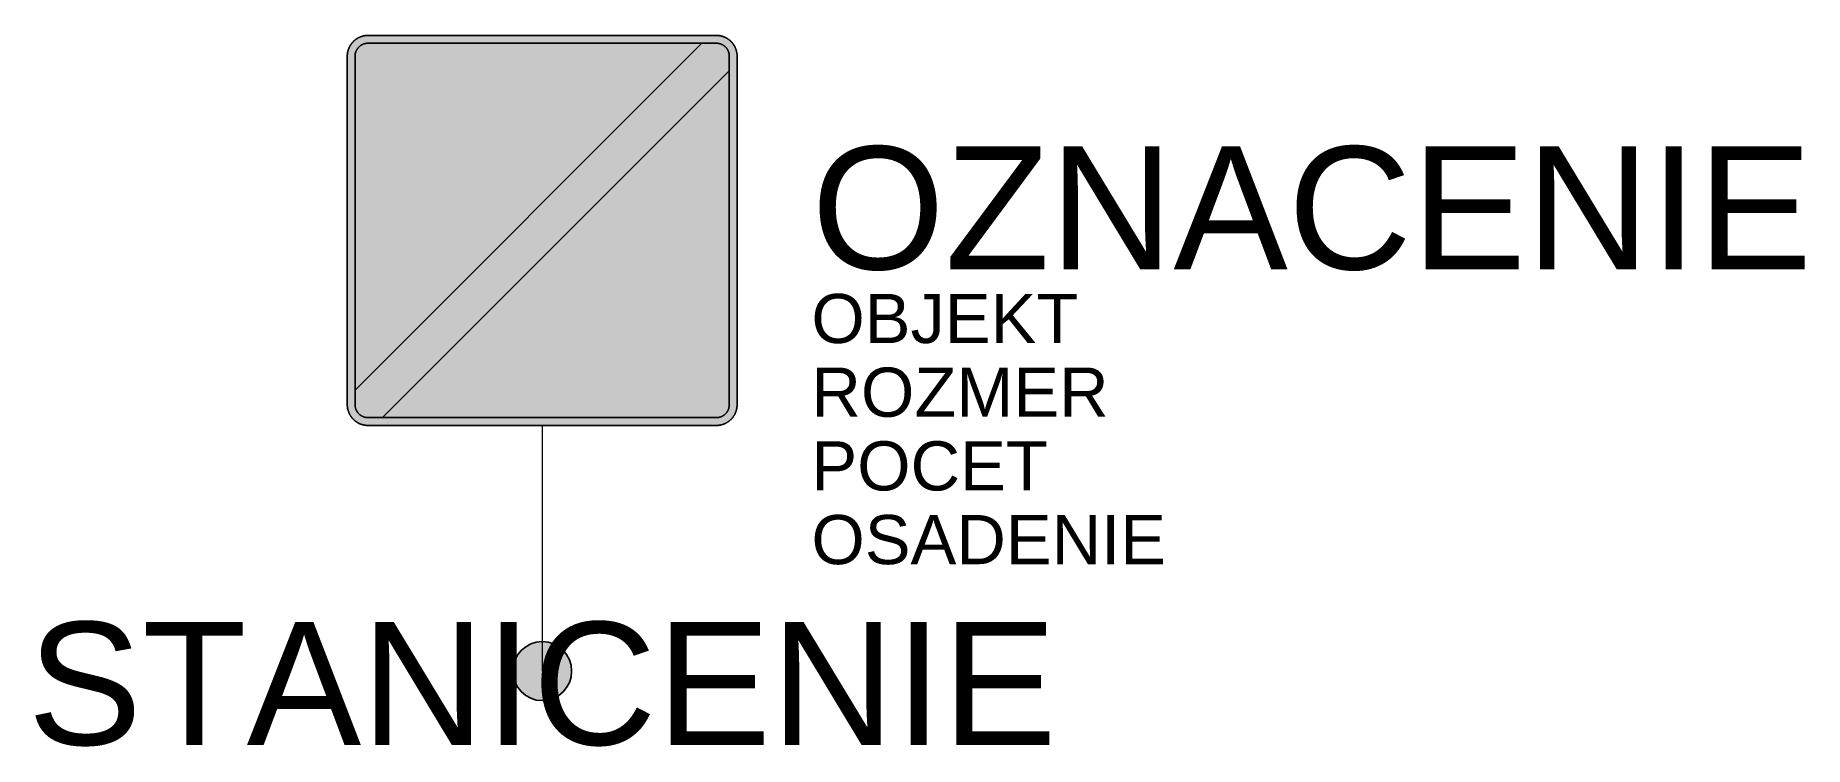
# Model space of a CAD drawing. Header units: metres. Extents: x -10.3 to 25.7, y -1.5 to 12.9.
import ezdxf
from ezdxf.enums import TextEntityAlignment as Align

# ---------------------------------------------------------------- set-up
doc = ezdxf.new("R2010")
doc.units = ezdxf.units.M
doc.layers.get('Defpoints').update_dxf_attribs({"color": 140, "lineweight": 5})
doc.styles.get("Standard").update_dxf_attribs({"font": 'arial.ttf'})

msp = doc.modelspace()

# ---------------------------------------------------------------- hatches: boundary and pattern name
at = {"true_color": 0xf1efea}
msp.add_hatch(color=7, dxfattribs=at).paths.add_polyline_path([(-3.545, 5), (-3.551, 5), (-3.556, 5), (-3.561, 5), (-3.566, 5), (-3.572, 5.001), (-3.577, 5.001), (-3.582, 5.002), (-3.587, 5.002), (-3.592, 5.003), (-3.598, 5.003), (-3.603, 5.004), (-3.608, 5.005), (-3.613, 5.005), (-3.618, 5.006), (-3.623, 5.007), (-3.628, 5.008), (-3.633, 5.009), (-3.639, 5.01), (-3.644, 5.012), (-3.649, 5.013), (-3.654, 5.014), (-3.659, 5.015), (-3.664, 5.017), (-3.669, 5.018), (-3.673, 5.02), (-3.678, 5.021), (-3.683, 5.023), (-3.688, 5.025), (-3.693, 5.027), (-3.698, 5.028), (-3.703, 5.03), (-3.707, 5.032), (-3.712, 5.034), (-3.717, 5.036), (-3.722, 5.038), (-3.726, 5.041), (-3.731, 5.043), (-3.736, 5.045), (-3.74, 5.047), (-3.745, 5.05), (-3.749, 5.052), (-3.754, 5.055), (-3.758, 5.057), (-3.763, 5.06), (-3.767, 5.063), (-3.772, 5.065), (-3.776, 5.068), (-3.78, 5.071), (-3.785, 5.074), (-3.789, 5.077), (-3.793, 5.08), (-3.797, 5.083), (-3.801, 5.086), (-3.806, 5.089), (-3.81, 5.093), (-3.814, 5.096), (-3.818, 5.099), (-3.822, 5.103), (-3.826, 5.106), (-3.83, 5.109), (-3.833, 5.113), (-3.837, 5.117), (-3.841, 5.12), (-3.845, 5.124), (-3.848, 5.128), (-3.852, 5.131), (-3.856, 5.135), (-3.859, 5.139), (-3.863, 5.143), (-3.866, 5.147), (-3.87, 5.151), (-3.873, 5.155), (-3.876, 5.159), (-3.879, 5.163), (-3.883, 5.167), (-3.886, 5.171), (-3.889, 5.176), (-3.892, 5.18), (-3.895, 5.184), (-3.898, 5.188), (-3.9, 5.193), (-3.903, 5.197), (-3.906, 5.201), (-3.909, 5.206), (-3.911, 5.21), (-3.914, 5.215), (-3.916, 5.219), (-3.919, 5.224), (-3.921, 5.229), (-3.924, 5.233), (-3.926, 5.238), (-3.928, 5.242), (-3.93, 5.247), (-3.932, 5.252), (-3.935, 5.256), (-3.937, 5.261), (-3.939, 5.266), (-3.94, 5.271), (-3.942, 5.276), (-3.944, 5.281), (-3.946, 5.285), (-3.947, 5.29), (-3.949, 5.295), (-3.95, 5.3), (-3.952, 5.305), (-3.953, 5.31), (-3.955, 5.315), (-3.956, 5.32), (-3.957, 5.325), (-3.958, 5.33), (-3.959, 5.335), (-3.961, 5.34), (-3.962, 5.345), (-3.962, 5.351), (-3.963, 5.356), (-3.964, 5.361), (-3.965, 5.366), (-3.966, 5.371), (-3.966, 5.376), (-3.967, 5.381), (-3.967, 5.387), (-3.968, 5.392), (-3.968, 5.397), (-3.968, 5.402), (-3.968, 5.408), (-3.969, 5.413), (-3.969, 5.418), (-3.969, 5.423), (-3.969, 12.514), (-3.969, 12.519), (-3.969, 12.525), (-3.968, 12.53), (-3.968, 12.535), (-3.968, 12.54), (-3.968, 12.546), (-3.967, 12.551), (-3.967, 12.556), (-3.966, 12.561), (-3.966, 12.566), (-3.965, 12.571), (-3.964, 12.577), (-3.963, 12.582), (-3.962, 12.587), (-3.962, 12.592), (-3.961, 12.597), (-3.959, 12.602), (-3.958, 12.607), (-3.957, 12.612), (-3.956, 12.617), (-3.955, 12.622), (-3.953, 12.627), (-3.952, 12.632), (-3.95, 12.637), (-3.949, 12.642), (-3.947, 12.647), (-3.946, 12.652), (-3.944, 12.657), (-3.942, 12.662), (-3.94, 12.667), (-3.939, 12.671), (-3.937, 12.676), (-3.935, 12.681), (-3.932, 12.686), (-3.93, 12.69), (-3.928, 12.695), (-3.926, 12.7), (-3.924, 12.704), (-3.921, 12.709), (-3.919, 12.713), (-3.916, 12.718), (-3.914, 12.722), (-3.911, 12.727), (-3.909, 12.731), (-3.906, 12.736), (-3.903, 12.74), (-3.9, 12.745), (-3.898, 12.749), (-3.895, 12.753), (-3.892, 12.758), (-3.889, 12.762), (-3.886, 12.766), (-3.883, 12.77), (-3.879, 12.774), (-3.876, 12.778), (-3.873, 12.782), (-3.87, 12.786), (-3.866, 12.79), (-3.863, 12.794), (-3.859, 12.798), (-3.856, 12.802), (-3.852, 12.806), (-3.848, 12.81), (-3.845, 12.813), (-3.841, 12.817), (-3.837, 12.821), (-3.833, 12.824), (-3.83, 12.828), (-3.826, 12.831), (-3.822, 12.835), (-3.818, 12.838), (-3.814, 12.842), (-3.81, 12.845), (-3.806, 12.848), (-3.801, 12.851), (-3.797, 12.854), (-3.793, 12.857), (-3.789, 12.86), (-3.785, 12.863), (-3.78, 12.866), (-3.776, 12.869), (-3.772, 12.872), (-3.767, 12.875), (-3.763, 12.877), (-3.758, 12.88), (-3.754, 12.883), (-3.749, 12.885), (-3.745, 12.888), (-3.74, 12.89), (-3.736, 12.892), (-3.731, 12.895), (-3.726, 12.897), (-3.722, 12.899), (-3.717, 12.901), (-3.712, 12.903), (-3.707, 12.905), (-3.703, 12.907), (-3.698, 12.909), (-3.693, 12.911), (-3.688, 12.913), (-3.683, 12.914), (-3.678, 12.916), (-3.673, 12.918), (-3.669, 12.919), (-3.664, 12.921), (-3.659, 12.922), (-3.654, 12.923), (-3.649, 12.925), (-3.644, 12.926), (-3.639, 12.927), (-3.633, 12.928), (-3.628, 12.929), (-3.623, 12.93), (-3.618, 12.931), (-3.613, 12.932), (-3.608, 12.933), (-3.603, 12.934), (-3.598, 12.934), (-3.592, 12.935), (-3.587, 12.935), (-3.582, 12.936), (-3.577, 12.936), (-3.572, 12.937), (-3.566, 12.937), (-3.561, 12.937), (-3.556, 12.937), (-3.551, 12.937), (-3.545, 12.937), (3.545, 12.938), (3.551, 12.937), (3.556, 12.937), (3.561, 12.937), (3.566, 12.937), (3.572, 12.937), (3.577, 12.936), (3.582, 12.936), (3.587, 12.935), (3.592, 12.935), (3.598, 12.934), (3.603, 12.934), (3.608, 12.933), (3.613, 12.932), (3.618, 12.931), (3.623, 12.93), (3.628, 12.929), (3.633, 12.928), (3.639, 12.927), (3.644, 12.926), (3.649, 12.925), (3.654, 12.923), (3.659, 12.922), (3.664, 12.921), (3.669, 12.919), (3.673, 12.918), (3.678, 12.916), (3.683, 12.914), (3.688, 12.913), (3.693, 12.911), (3.698, 12.909), (3.703, 12.907), (3.707, 12.905), (3.712, 12.903), (3.717, 12.901), (3.722, 12.899), (3.726, 12.897), (3.731, 12.895), (3.736, 12.892), (3.74, 12.89), (3.745, 12.888), (3.749, 12.885), (3.754, 12.883), (3.758, 12.88), (3.763, 12.877), (3.767, 12.875), (3.772, 12.872), (3.776, 12.869), (3.78, 12.866), (3.785, 12.863), (3.789, 12.86), (3.793, 12.857), (3.797, 12.854), (3.801, 12.851), (3.806, 12.848), (3.81, 12.845), (3.814, 12.842), (3.818, 12.838), (3.822, 12.835), (3.826, 12.831), (3.83, 12.828), (3.833, 12.824), (3.837, 12.821), (3.841, 12.817), (3.845, 12.813), (3.848, 12.81), (3.852, 12.806), (3.856, 12.802), (3.859, 12.798), (3.863, 12.794), (3.866, 12.79), (3.87, 12.786), (3.873, 12.782), (3.876, 12.778), (3.879, 12.774), (3.883, 12.77), (3.886, 12.766), (3.889, 12.762), (3.892, 12.758), (3.895, 12.753), (3.898, 12.749), (3.9, 12.745), (3.903, 12.74), (3.906, 12.736), (3.909, 12.731), (3.911, 12.727), (3.914, 12.722), (3.916, 12.718), (3.919, 12.713), (3.921, 12.709), (3.924, 12.704), (3.926, 12.7), (3.928, 12.695), (3.93, 12.69), (3.932, 12.686), (3.935, 12.681), (3.937, 12.676), (3.939, 12.671), (3.94, 12.667), (3.942, 12.662), (3.944, 12.657), (3.946, 12.652), (3.947, 12.647), (3.949, 12.642), (3.95, 12.637), (3.952, 12.632), (3.953, 12.627), (3.955, 12.622), (3.956, 12.617), (3.957, 12.612), (3.958, 12.607), (3.959, 12.602), (3.961, 12.597), (3.962, 12.592), (3.962, 12.587), (3.963, 12.582), (3.964, 12.577), (3.965, 12.571), (3.965, 12.566), (3.966, 12.561), (3.967, 12.556), (3.967, 12.551), (3.968, 12.546), (3.968, 12.54), (3.968, 12.535), (3.968, 12.53), (3.969, 12.525), (3.969, 12.519), (3.969, 12.514), (3.969, 5.423), (3.969, 5.418), (3.969, 5.413), (3.968, 5.408), (3.968, 5.402), (3.968, 5.397), (3.968, 5.392), (3.967, 5.387), (3.967, 5.381), (3.966, 5.376), (3.965, 5.371), (3.965, 5.366), (3.964, 5.361), (3.963, 5.356), (3.962, 5.351), (3.962, 5.345), (3.961, 5.34), (3.959, 5.335), (3.958, 5.33), (3.957, 5.325), (3.956, 5.32), (3.955, 5.315), (3.953, 5.31), (3.952, 5.305), (3.95, 5.3), (3.949, 5.295), (3.947, 5.29), (3.946, 5.285), (3.944, 5.281), (3.942, 5.276), (3.94, 5.271), (3.939, 5.266), (3.937, 5.261), (3.935, 5.256), (3.932, 5.252), (3.93, 5.247), (3.928, 5.242), (3.926, 5.238), (3.924, 5.233), (3.921, 5.229), (3.919, 5.224), (3.916, 5.219), (3.914, 5.215), (3.911, 5.21), (3.909, 5.206), (3.906, 5.201), (3.903, 5.197), (3.9, 5.193), (3.898, 5.188), (3.895, 5.184), (3.892, 5.18), (3.889, 5.176), (3.886, 5.171), (3.883, 5.167), (3.879, 5.163), (3.876, 5.159), (3.873, 5.155), (3.87, 5.151), (3.866, 5.147), (3.863, 5.143), (3.859, 5.139), (3.856, 5.135), (3.852, 5.131), (3.848, 5.128), (3.845, 5.124), (3.841, 5.12), (3.837, 5.117), (3.833, 5.113), (3.83, 5.109), (3.826, 5.106), (3.822, 5.103), (3.818, 5.099), (3.814, 5.096), (3.81, 5.093), (3.806, 5.089), (3.801, 5.086), (3.797, 5.083), (3.793, 5.08), (3.789, 5.077), (3.785, 5.074), (3.78, 5.071), (3.776, 5.068), (3.772, 5.065), (3.767, 5.063), (3.763, 5.06), (3.758, 5.057), (3.754, 5.055), (3.749, 5.052), (3.745, 5.05), (3.74, 5.047), (3.736, 5.045), (3.731, 5.043), (3.726, 5.041), (3.722, 5.038), (3.717, 5.036), (3.712, 5.034), (3.707, 5.032), (3.703, 5.03), (3.698, 5.028), (3.693, 5.027), (3.688, 5.025), (3.683, 5.023), (3.678, 5.021), (3.673, 5.02), (3.669, 5.018), (3.664, 5.017), (3.659, 5.015), (3.654, 5.014), (3.649, 5.013), (3.644, 5.012), (3.639, 5.01), (3.633, 5.009), (3.628, 5.008), (3.623, 5.007), (3.618, 5.006), (3.613, 5.005), (3.608, 5.005), (3.603, 5.004), (3.598, 5.003), (3.592, 5.003), (3.587, 5.002), (3.582, 5.002), (3.577, 5.001), (3.572, 5.001), (3.566, 5), (3.561, 5), (3.556, 5), (3.551, 5), (3.545, 5)])
at = {"true_color": 0x9b9b9b}
msp.add_hatch(color=253, dxfattribs=at).paths.add_polyline_path([(-3.545, 5.159), (-3.552, 5.159), (-3.559, 5.159), (-3.566, 5.159), (-3.572, 5.16), (-3.579, 5.161), (-3.586, 5.162), (-3.592, 5.163), (-3.599, 5.164), (-3.605, 5.166), (-3.612, 5.167), (-3.618, 5.169), (-3.624, 5.171), (-3.63, 5.173), (-3.636, 5.175), (-3.642, 5.177), (-3.648, 5.18), (-3.654, 5.182), (-3.66, 5.185), (-3.666, 5.188), (-3.672, 5.191), (-3.677, 5.194), (-3.683, 5.197), (-3.688, 5.2), (-3.693, 5.204), (-3.699, 5.207), (-3.704, 5.211), (-3.709, 5.215), (-3.714, 5.219), (-3.719, 5.223), (-3.723, 5.227), (-3.728, 5.232), (-3.732, 5.236), (-3.737, 5.241), (-3.741, 5.245), (-3.745, 5.25), (-3.75, 5.255), (-3.754, 5.26), (-3.757, 5.265), (-3.761, 5.27), (-3.765, 5.275), (-3.768, 5.281), (-3.772, 5.286), (-3.775, 5.292), (-3.778, 5.297), (-3.781, 5.303), (-3.784, 5.309), (-3.787, 5.314), (-3.789, 5.32), (-3.792, 5.326), (-3.794, 5.332), (-3.796, 5.338), (-3.798, 5.345), (-3.8, 5.351), (-3.802, 5.357), (-3.803, 5.364), (-3.805, 5.37), (-3.806, 5.376), (-3.807, 5.383), (-3.808, 5.39), (-3.809, 5.396), (-3.809, 5.403), (-3.81, 5.41), (-3.81, 5.417), (-3.81, 5.423), (-3.81, 12.514), (-3.81, 12.521), (-3.81, 12.528), (-3.809, 12.535), (-3.809, 12.541), (-3.808, 12.548), (-3.807, 12.554), (-3.806, 12.561), (-3.805, 12.567), (-3.803, 12.574), (-3.802, 12.58), (-3.8, 12.587), (-3.798, 12.593), (-3.796, 12.599), (-3.794, 12.605), (-3.792, 12.611), (-3.789, 12.617), (-3.787, 12.623), (-3.784, 12.629), (-3.781, 12.635), (-3.778, 12.64), (-3.775, 12.646), (-3.772, 12.651), (-3.768, 12.657), (-3.765, 12.662), (-3.761, 12.667), (-3.757, 12.672), (-3.754, 12.677), (-3.75, 12.682), (-3.745, 12.687), (-3.741, 12.692), (-3.737, 12.697), (-3.732, 12.701), (-3.728, 12.706), (-3.723, 12.71), (-3.719, 12.714), (-3.714, 12.718), (-3.709, 12.722), (-3.704, 12.726), (-3.699, 12.73), (-3.693, 12.734), (-3.688, 12.737), (-3.683, 12.74), (-3.677, 12.744), (-3.672, 12.747), (-3.666, 12.75), (-3.66, 12.753), (-3.654, 12.755), (-3.648, 12.758), (-3.642, 12.76), (-3.636, 12.763), (-3.63, 12.765), (-3.624, 12.767), (-3.618, 12.769), (-3.612, 12.77), (-3.605, 12.772), (-3.599, 12.773), (-3.592, 12.775), (-3.586, 12.776), (-3.579, 12.777), (-3.572, 12.777), (-3.566, 12.778), (-3.559, 12.778), (-3.552, 12.779), (-3.545, 12.779), (3.545, 12.779), (3.552, 12.779), (3.559, 12.778), (3.566, 12.778), (3.572, 12.777), (3.579, 12.777), (3.586, 12.776), (3.592, 12.775), (3.599, 12.773), (3.605, 12.772), (3.612, 12.77), (3.618, 12.769), (3.624, 12.767), (3.63, 12.765), (3.636, 12.763), (3.642, 12.76), (3.648, 12.758), (3.654, 12.755), (3.66, 12.753), (3.666, 12.75), (3.672, 12.747), (3.677, 12.744), (3.683, 12.74), (3.688, 12.737), (3.693, 12.734), (3.699, 12.73), (3.704, 12.726), (3.709, 12.722), (3.714, 12.718), (3.719, 12.714), (3.723, 12.71), (3.728, 12.706), (3.732, 12.701), (3.737, 12.697), (3.741, 12.692), (3.745, 12.687), (3.75, 12.682), (3.754, 12.677), (3.757, 12.672), (3.761, 12.667), (3.765, 12.662), (3.768, 12.657), (3.772, 12.651), (3.775, 12.646), (3.778, 12.64), (3.781, 12.635), (3.784, 12.629), (3.787, 12.623), (3.789, 12.617), (3.792, 12.611), (3.794, 12.605), (3.796, 12.599), (3.798, 12.593), (3.8, 12.587), (3.802, 12.58), (3.803, 12.574), (3.805, 12.567), (3.806, 12.561), (3.807, 12.554), (3.808, 12.548), (3.809, 12.541), (3.809, 12.535), (3.81, 12.528), (3.81, 12.521), (3.81, 12.514), (3.81, 5.423), (3.81, 5.417), (3.81, 5.41), (3.809, 5.403), (3.809, 5.396), (3.808, 5.39), (3.807, 5.383), (3.806, 5.376), (3.805, 5.37), (3.803, 5.364), (3.802, 5.357), (3.8, 5.351), (3.798, 5.345), (3.796, 5.338), (3.794, 5.332), (3.792, 5.326), (3.789, 5.32), (3.787, 5.314), (3.784, 5.309), (3.781, 5.303), (3.778, 5.297), (3.775, 5.292), (3.772, 5.286), (3.768, 5.281), (3.765, 5.275), (3.761, 5.27), (3.757, 5.265), (3.754, 5.26), (3.75, 5.255), (3.745, 5.25), (3.741, 5.245), (3.737, 5.241), (3.732, 5.236), (3.728, 5.232), (3.723, 5.227), (3.719, 5.223), (3.714, 5.219), (3.709, 5.215), (3.704, 5.211), (3.699, 5.207), (3.693, 5.204), (3.688, 5.2), (3.683, 5.197), (3.677, 5.194), (3.672, 5.191), (3.666, 5.188), (3.66, 5.185), (3.654, 5.182), (3.648, 5.18), (3.642, 5.177), (3.636, 5.175), (3.63, 5.173), (3.624, 5.171), (3.618, 5.169), (3.612, 5.167), (3.605, 5.166), (3.599, 5.164), (3.592, 5.163), (3.586, 5.162), (3.579, 5.161), (3.572, 5.16), (3.566, 5.159), (3.559, 5.159), (3.552, 5.159), (3.545, 5.159)])
at = {"true_color": 0x828282}
msp.add_hatch(color=8, dxfattribs=at).paths.add_polyline_path([(-3.81, 5.72), (3.249, 12.779), (3.545, 12.779), (3.552, 12.779), (3.559, 12.778), (3.566, 12.778), (3.572, 12.777), (3.579, 12.777), (3.586, 12.776), (3.592, 12.775), (3.599, 12.773), (3.605, 12.772), (3.612, 12.77), (3.618, 12.769), (3.624, 12.767), (3.63, 12.765), (3.636, 12.763), (3.642, 12.76), (3.648, 12.758), (3.654, 12.755), (3.66, 12.753), (3.666, 12.75), (3.672, 12.747), (3.677, 12.744), (3.683, 12.74), (3.688, 12.737), (3.693, 12.734), (3.699, 12.73), (3.704, 12.726), (3.709, 12.722), (3.714, 12.718), (3.719, 12.714), (3.723, 12.71), (3.728, 12.706), (3.732, 12.701), (3.737, 12.697), (3.741, 12.692), (3.745, 12.687), (3.75, 12.682), (3.754, 12.677), (3.757, 12.672), (3.761, 12.667), (3.765, 12.662), (3.768, 12.657), (3.772, 12.651), (3.775, 12.646), (3.778, 12.64), (3.781, 12.635), (3.784, 12.629), (3.787, 12.623), (3.789, 12.617), (3.792, 12.611), (3.794, 12.605), (3.796, 12.599), (3.798, 12.593), (3.8, 12.587), (3.802, 12.58), (3.803, 12.574), (3.805, 12.567), (3.806, 12.561), (3.807, 12.554), (3.808, 12.548), (3.809, 12.541), (3.809, 12.535), (3.81, 12.528), (3.81, 12.521), (3.81, 12.514), (3.81, 12.217), (-3.249, 5.159), (-3.545, 5.159), (-3.552, 5.159), (-3.559, 5.159), (-3.566, 5.159), (-3.572, 5.16), (-3.579, 5.161), (-3.586, 5.162), (-3.592, 5.163), (-3.599, 5.164), (-3.605, 5.166), (-3.612, 5.167), (-3.618, 5.169), (-3.624, 5.171), (-3.63, 5.173), (-3.636, 5.175), (-3.642, 5.177), (-3.648, 5.18), (-3.654, 5.182), (-3.66, 5.185), (-3.666, 5.188), (-3.672, 5.191), (-3.677, 5.194), (-3.683, 5.197), (-3.688, 5.2), (-3.693, 5.204), (-3.699, 5.207), (-3.704, 5.211), (-3.709, 5.215), (-3.714, 5.219), (-3.719, 5.223), (-3.723, 5.227), (-3.728, 5.232), (-3.732, 5.236), (-3.737, 5.241), (-3.741, 5.245), (-3.745, 5.25), (-3.75, 5.255), (-3.754, 5.26), (-3.757, 5.265), (-3.761, 5.27), (-3.765, 5.275), (-3.768, 5.281), (-3.772, 5.286), (-3.775, 5.292), (-3.778, 5.297), (-3.781, 5.303), (-3.784, 5.309), (-3.787, 5.314), (-3.789, 5.32), (-3.792, 5.326), (-3.794, 5.332), (-3.796, 5.338), (-3.798, 5.345), (-3.8, 5.351), (-3.802, 5.357), (-3.803, 5.364), (-3.805, 5.37), (-3.806, 5.376), (-3.807, 5.383), (-3.808, 5.39), (-3.809, 5.396), (-3.809, 5.403), (-3.81, 5.41), (-3.81, 5.417), (-3.81, 5.423)])
at = {"true_color": 0xf1efea}
h = msp.add_hatch(color=7, dxfattribs=at)
h.paths.add_polyline_path([(-2.678, 5.926), (-1.521, 9.212), (-0.243, 9.212), (-0.365, 5.926)])
h.paths.add_polyline_path([(2.678, 5.926), (1.521, 9.212), (0.243, 9.212), (0.365, 5.926)], flags=16)
h.paths.add_polyline_path([(-1.217, 10.064), (-0.535, 12.011), (-0.122, 12.011), (-0.195, 10.064)], flags=16)
h.paths.add_polyline_path([(1.217, 10.064), (0.536, 12.011), (0.122, 12.011), (0.195, 10.064)], flags=16)
h.paths.add_polyline_path([(-2.434, 9.212), (-2.434, 9.577), (-3.043, 9.577), (-3.043, 9.821), (3.043, 9.821), (3.043, 9.577), (2.434, 9.577), (2.434, 9.212), (1.826, 9.212), (1.826, 9.577), (-1.826, 9.577), (-1.826, 9.212)], flags=16)
h = msp.add_hatch(color=0)
h.dxf.hatch_style = 1
h.paths.add_polyline_path([(0.6, 0, 1), (-0.6, 0, 1)])

# ---------------------------------------------------------------- linework, layer by layer
at = {"lineweight": 9}
msp.add_line((0, 5), (0, 2.5), dxfattribs=at)
at = {"color": 0, "lineweight": 9}
msp.add_line((0, 2.5), (0, 0), dxfattribs=at)
at = {"color": 7, "true_color": 0xf1efea}
msp.add_lwpolyline([(-3.545, 5), (-3.551, 5), (-3.556, 5), (-3.561, 5), (-3.566, 5), (-3.572, 5.001), (-3.577, 5.001), (-3.582, 5.002), (-3.587, 5.002), (-3.592, 5.003), (-3.598, 5.003), (-3.603, 5.004), (-3.608, 5.005), (-3.613, 5.005), (-3.618, 5.006), (-3.623, 5.007), (-3.628, 5.008), (-3.633, 5.009), (-3.639, 5.01), (-3.644, 5.012), (-3.649, 5.013), (-3.654, 5.014), (-3.659, 5.015), (-3.664, 5.017), (-3.669, 5.018), (-3.673, 5.02), (-3.678, 5.021), (-3.683, 5.023), (-3.688, 5.025), (-3.693, 5.027), (-3.698, 5.028), (-3.703, 5.03), (-3.707, 5.032), (-3.712, 5.034), (-3.717, 5.036), (-3.722, 5.038), (-3.726, 5.041), (-3.731, 5.043), (-3.736, 5.045), (-3.74, 5.047), (-3.745, 5.05), (-3.749, 5.052), (-3.754, 5.055), (-3.758, 5.057), (-3.763, 5.06), (-3.767, 5.063), (-3.772, 5.065), (-3.776, 5.068), (-3.78, 5.071), (-3.785, 5.074), (-3.789, 5.077), (-3.793, 5.08), (-3.797, 5.083), (-3.801, 5.086), (-3.806, 5.089), (-3.81, 5.093), (-3.814, 5.096), (-3.818, 5.099), (-3.822, 5.103), (-3.826, 5.106), (-3.83, 5.109), (-3.833, 5.113), (-3.837, 5.117), (-3.841, 5.12), (-3.845, 5.124), (-3.848, 5.128), (-3.852, 5.131), (-3.856, 5.135), (-3.859, 5.139), (-3.863, 5.143), (-3.866, 5.147), (-3.87, 5.151), (-3.873, 5.155), (-3.876, 5.159), (-3.879, 5.163), (-3.883, 5.167), (-3.886, 5.171), (-3.889, 5.176), (-3.892, 5.18), (-3.895, 5.184), (-3.898, 5.188), (-3.9, 5.193), (-3.903, 5.197), (-3.906, 5.201), (-3.909, 5.206), (-3.911, 5.21), (-3.914, 5.215), (-3.916, 5.219), (-3.919, 5.224), (-3.921, 5.229), (-3.924, 5.233), (-3.926, 5.238), (-3.928, 5.242), (-3.93, 5.247), (-3.932, 5.252), (-3.935, 5.256), (-3.937, 5.261), (-3.939, 5.266), (-3.94, 5.271), (-3.942, 5.276), (-3.944, 5.281), (-3.946, 5.285), (-3.947, 5.29), (-3.949, 5.295), (-3.95, 5.3), (-3.952, 5.305), (-3.953, 5.31), (-3.955, 5.315), (-3.956, 5.32), (-3.957, 5.325), (-3.958, 5.33), (-3.959, 5.335), (-3.961, 5.34), (-3.962, 5.345), (-3.962, 5.351), (-3.963, 5.356), (-3.964, 5.361), (-3.965, 5.366), (-3.966, 5.371), (-3.966, 5.376), (-3.967, 5.381), (-3.967, 5.387), (-3.968, 5.392), (-3.968, 5.397), (-3.968, 5.402), (-3.968, 5.408), (-3.969, 5.413), (-3.969, 5.418), (-3.969, 5.423), (-3.969, 12.514), (-3.969, 12.519), (-3.969, 12.525), (-3.968, 12.53), (-3.968, 12.535), (-3.968, 12.54), (-3.968, 12.546), (-3.967, 12.551), (-3.967, 12.556), (-3.966, 12.561), (-3.966, 12.566), (-3.965, 12.571), (-3.964, 12.577), (-3.963, 12.582), (-3.962, 12.587), (-3.962, 12.592), (-3.961, 12.597), (-3.959, 12.602), (-3.958, 12.607), (-3.957, 12.612), (-3.956, 12.617), (-3.955, 12.622), (-3.953, 12.627), (-3.952, 12.632), (-3.95, 12.637), (-3.949, 12.642), (-3.947, 12.647), (-3.946, 12.652), (-3.944, 12.657), (-3.942, 12.662), (-3.94, 12.667), (-3.939, 12.671), (-3.937, 12.676), (-3.935, 12.681), (-3.932, 12.686), (-3.93, 12.69), (-3.928, 12.695), (-3.926, 12.7), (-3.924, 12.704), (-3.921, 12.709), (-3.919, 12.713), (-3.916, 12.718), (-3.914, 12.722), (-3.911, 12.727), (-3.909, 12.731), (-3.906, 12.736), (-3.903, 12.74), (-3.9, 12.745), (-3.898, 12.749), (-3.895, 12.753), (-3.892, 12.758), (-3.889, 12.762), (-3.886, 12.766), (-3.883, 12.77), (-3.879, 12.774), (-3.876, 12.778), (-3.873, 12.782), (-3.87, 12.786), (-3.866, 12.79), (-3.863, 12.794), (-3.859, 12.798), (-3.856, 12.802), (-3.852, 12.806), (-3.848, 12.81), (-3.845, 12.813), (-3.841, 12.817), (-3.837, 12.821), (-3.833, 12.824), (-3.83, 12.828), (-3.826, 12.831), (-3.822, 12.835), (-3.818, 12.838), (-3.814, 12.842), (-3.81, 12.845), (-3.806, 12.848), (-3.801, 12.851), (-3.797, 12.854), (-3.793, 12.857), (-3.789, 12.86), (-3.785, 12.863), (-3.78, 12.866), (-3.776, 12.869), (-3.772, 12.872), (-3.767, 12.875), (-3.763, 12.877), (-3.758, 12.88), (-3.754, 12.883), (-3.749, 12.885), (-3.745, 12.888), (-3.74, 12.89), (-3.736, 12.892), (-3.731, 12.895), (-3.726, 12.897), (-3.722, 12.899), (-3.717, 12.901), (-3.712, 12.903), (-3.707, 12.905), (-3.703, 12.907), (-3.698, 12.909), (-3.693, 12.911), (-3.688, 12.913), (-3.683, 12.914), (-3.678, 12.916), (-3.673, 12.918), (-3.669, 12.919), (-3.664, 12.921), (-3.659, 12.922), (-3.654, 12.923), (-3.649, 12.925), (-3.644, 12.926), (-3.639, 12.927), (-3.633, 12.928), (-3.628, 12.929), (-3.623, 12.93), (-3.618, 12.931), (-3.613, 12.932), (-3.608, 12.933), (-3.603, 12.934), (-3.598, 12.934), (-3.592, 12.935), (-3.587, 12.935), (-3.582, 12.936), (-3.577, 12.936), (-3.572, 12.937), (-3.566, 12.937), (-3.561, 12.937), (-3.556, 12.937), (-3.551, 12.937), (-3.545, 12.937), (3.545, 12.938), (3.551, 12.937), (3.556, 12.937), (3.561, 12.937), (3.566, 12.937), (3.572, 12.937), (3.577, 12.936), (3.582, 12.936), (3.587, 12.935), (3.592, 12.935), (3.598, 12.934), (3.603, 12.934), (3.608, 12.933), (3.613, 12.932), (3.618, 12.931), (3.623, 12.93), (3.628, 12.929), (3.633, 12.928), (3.639, 12.927), (3.644, 12.926), (3.649, 12.925), (3.654, 12.923), (3.659, 12.922), (3.664, 12.921), (3.669, 12.919), (3.673, 12.918), (3.678, 12.916), (3.683, 12.914), (3.688, 12.913), (3.693, 12.911), (3.698, 12.909), (3.703, 12.907), (3.707, 12.905), (3.712, 12.903), (3.717, 12.901), (3.722, 12.899), (3.726, 12.897), (3.731, 12.895), (3.736, 12.892), (3.74, 12.89), (3.745, 12.888), (3.749, 12.885), (3.754, 12.883), (3.758, 12.88), (3.763, 12.877), (3.767, 12.875), (3.772, 12.872), (3.776, 12.869), (3.78, 12.866), (3.785, 12.863), (3.789, 12.86), (3.793, 12.857), (3.797, 12.854), (3.801, 12.851), (3.806, 12.848), (3.81, 12.845), (3.814, 12.842), (3.818, 12.838), (3.822, 12.835), (3.826, 12.831), (3.83, 12.828), (3.833, 12.824), (3.837, 12.821), (3.841, 12.817), (3.845, 12.813), (3.848, 12.81), (3.852, 12.806), (3.856, 12.802), (3.859, 12.798), (3.863, 12.794), (3.866, 12.79), (3.87, 12.786), (3.873, 12.782), (3.876, 12.778), (3.879, 12.774), (3.883, 12.77), (3.886, 12.766), (3.889, 12.762), (3.892, 12.758), (3.895, 12.753), (3.898, 12.749), (3.9, 12.745), (3.903, 12.74), (3.906, 12.736), (3.909, 12.731), (3.911, 12.727), (3.914, 12.722), (3.916, 12.718), (3.919, 12.713), (3.921, 12.709), (3.924, 12.704), (3.926, 12.7), (3.928, 12.695), (3.93, 12.69), (3.932, 12.686), (3.935, 12.681), (3.937, 12.676), (3.939, 12.671), (3.94, 12.667), (3.942, 12.662), (3.944, 12.657), (3.946, 12.652), (3.947, 12.647), (3.949, 12.642), (3.95, 12.637), (3.952, 12.632), (3.953, 12.627), (3.955, 12.622), (3.956, 12.617), (3.957, 12.612), (3.958, 12.607), (3.959, 12.602), (3.961, 12.597), (3.962, 12.592), (3.962, 12.587), (3.963, 12.582), (3.964, 12.577), (3.965, 12.571), (3.965, 12.566), (3.966, 12.561), (3.967, 12.556), (3.967, 12.551), (3.968, 12.546), (3.968, 12.54), (3.968, 12.535), (3.968, 12.53), (3.969, 12.525), (3.969, 12.519), (3.969, 12.514), (3.969, 5.423), (3.969, 5.418), (3.969, 5.413), (3.968, 5.408), (3.968, 5.402), (3.968, 5.397), (3.968, 5.392), (3.967, 5.387), (3.967, 5.381), (3.966, 5.376), (3.965, 5.371), (3.965, 5.366), (3.964, 5.361), (3.963, 5.356), (3.962, 5.351), (3.962, 5.345), (3.961, 5.34), (3.959, 5.335), (3.958, 5.33), (3.957, 5.325), (3.956, 5.32), (3.955, 5.315), (3.953, 5.31), (3.952, 5.305), (3.95, 5.3), (3.949, 5.295), (3.947, 5.29), (3.946, 5.285), (3.944, 5.281), (3.942, 5.276), (3.94, 5.271), (3.939, 5.266), (3.937, 5.261), (3.935, 5.256), (3.932, 5.252), (3.93, 5.247), (3.928, 5.242), (3.926, 5.238), (3.924, 5.233), (3.921, 5.229), (3.919, 5.224), (3.916, 5.219), (3.914, 5.215), (3.911, 5.21), (3.909, 5.206), (3.906, 5.201), (3.903, 5.197), (3.9, 5.193), (3.898, 5.188), (3.895, 5.184), (3.892, 5.18), (3.889, 5.176), (3.886, 5.171), (3.883, 5.167), (3.879, 5.163), (3.876, 5.159), (3.873, 5.155), (3.87, 5.151), (3.866, 5.147), (3.863, 5.143), (3.859, 5.139), (3.856, 5.135), (3.852, 5.131), (3.848, 5.128), (3.845, 5.124), (3.841, 5.12), (3.837, 5.117), (3.833, 5.113), (3.83, 5.109), (3.826, 5.106), (3.822, 5.103), (3.818, 5.099), (3.814, 5.096), (3.81, 5.093), (3.806, 5.089), (3.801, 5.086), (3.797, 5.083), (3.793, 5.08), (3.789, 5.077), (3.785, 5.074), (3.78, 5.071), (3.776, 5.068), (3.772, 5.065), (3.767, 5.063), (3.763, 5.06), (3.758, 5.057), (3.754, 5.055), (3.749, 5.052), (3.745, 5.05), (3.74, 5.047), (3.736, 5.045), (3.731, 5.043), (3.726, 5.041), (3.722, 5.038), (3.717, 5.036), (3.712, 5.034), (3.707, 5.032), (3.703, 5.03), (3.698, 5.028), (3.693, 5.027), (3.688, 5.025), (3.683, 5.023), (3.678, 5.021), (3.673, 5.02), (3.669, 5.018), (3.664, 5.017), (3.659, 5.015), (3.654, 5.014), (3.649, 5.013), (3.644, 5.012), (3.639, 5.01), (3.633, 5.009), (3.628, 5.008), (3.623, 5.007), (3.618, 5.006), (3.613, 5.005), (3.608, 5.005), (3.603, 5.004), (3.598, 5.003), (3.592, 5.003), (3.587, 5.002), (3.582, 5.002), (3.577, 5.001), (3.572, 5.001), (3.566, 5), (3.561, 5), (3.556, 5), (3.551, 5), (3.545, 5), (-3.545, 5)], dxfattribs=at)
at = {"color": 253, "true_color": 0x9b9b9b}
msp.add_lwpolyline([(-3.545, 5.159), (-3.552, 5.159), (-3.559, 5.159), (-3.566, 5.159), (-3.572, 5.16), (-3.579, 5.161), (-3.586, 5.162), (-3.592, 5.163), (-3.599, 5.164), (-3.605, 5.166), (-3.612, 5.167), (-3.618, 5.169), (-3.624, 5.171), (-3.63, 5.173), (-3.636, 5.175), (-3.642, 5.177), (-3.648, 5.18), (-3.654, 5.182), (-3.66, 5.185), (-3.666, 5.188), (-3.672, 5.191), (-3.677, 5.194), (-3.683, 5.197), (-3.688, 5.2), (-3.693, 5.204), (-3.699, 5.207), (-3.704, 5.211), (-3.709, 5.215), (-3.714, 5.219), (-3.719, 5.223), (-3.723, 5.227), (-3.728, 5.232), (-3.732, 5.236), (-3.737, 5.241), (-3.741, 5.245), (-3.745, 5.25), (-3.75, 5.255), (-3.754, 5.26), (-3.757, 5.265), (-3.761, 5.27), (-3.765, 5.275), (-3.768, 5.281), (-3.772, 5.286), (-3.775, 5.292), (-3.778, 5.297), (-3.781, 5.303), (-3.784, 5.309), (-3.787, 5.314), (-3.789, 5.32), (-3.792, 5.326), (-3.794, 5.332), (-3.796, 5.338), (-3.798, 5.345), (-3.8, 5.351), (-3.802, 5.357), (-3.803, 5.364), (-3.805, 5.37), (-3.806, 5.376), (-3.807, 5.383), (-3.808, 5.39), (-3.809, 5.396), (-3.809, 5.403), (-3.81, 5.41), (-3.81, 5.417), (-3.81, 5.423), (-3.81, 12.514), (-3.81, 12.521), (-3.81, 12.528), (-3.809, 12.535), (-3.809, 12.541), (-3.808, 12.548), (-3.807, 12.554), (-3.806, 12.561), (-3.805, 12.567), (-3.803, 12.574), (-3.802, 12.58), (-3.8, 12.587), (-3.798, 12.593), (-3.796, 12.599), (-3.794, 12.605), (-3.792, 12.611), (-3.789, 12.617), (-3.787, 12.623), (-3.784, 12.629), (-3.781, 12.635), (-3.778, 12.64), (-3.775, 12.646), (-3.772, 12.651), (-3.768, 12.657), (-3.765, 12.662), (-3.761, 12.667), (-3.757, 12.672), (-3.754, 12.677), (-3.75, 12.682), (-3.745, 12.687), (-3.741, 12.692), (-3.737, 12.697), (-3.732, 12.701), (-3.728, 12.706), (-3.723, 12.71), (-3.719, 12.714), (-3.714, 12.718), (-3.709, 12.722), (-3.704, 12.726), (-3.699, 12.73), (-3.693, 12.734), (-3.688, 12.737), (-3.683, 12.74), (-3.677, 12.744), (-3.672, 12.747), (-3.666, 12.75), (-3.66, 12.753), (-3.654, 12.755), (-3.648, 12.758), (-3.642, 12.76), (-3.636, 12.763), (-3.63, 12.765), (-3.624, 12.767), (-3.618, 12.769), (-3.612, 12.77), (-3.605, 12.772), (-3.599, 12.773), (-3.592, 12.775), (-3.586, 12.776), (-3.579, 12.777), (-3.572, 12.777), (-3.566, 12.778), (-3.559, 12.778), (-3.552, 12.779), (-3.545, 12.779), (3.545, 12.779), (3.552, 12.779), (3.559, 12.778), (3.566, 12.778), (3.572, 12.777), (3.579, 12.777), (3.586, 12.776), (3.592, 12.775), (3.599, 12.773), (3.605, 12.772), (3.612, 12.77), (3.618, 12.769), (3.624, 12.767), (3.63, 12.765), (3.636, 12.763), (3.642, 12.76), (3.648, 12.758), (3.654, 12.755), (3.66, 12.753), (3.666, 12.75), (3.672, 12.747), (3.677, 12.744), (3.683, 12.74), (3.688, 12.737), (3.693, 12.734), (3.699, 12.73), (3.704, 12.726), (3.709, 12.722), (3.714, 12.718), (3.719, 12.714), (3.723, 12.71), (3.728, 12.706), (3.732, 12.701), (3.737, 12.697), (3.741, 12.692), (3.745, 12.687), (3.75, 12.682), (3.754, 12.677), (3.757, 12.672), (3.761, 12.667), (3.765, 12.662), (3.768, 12.657), (3.772, 12.651), (3.775, 12.646), (3.778, 12.64), (3.781, 12.635), (3.784, 12.629), (3.787, 12.623), (3.789, 12.617), (3.792, 12.611), (3.794, 12.605), (3.796, 12.599), (3.798, 12.593), (3.8, 12.587), (3.802, 12.58), (3.803, 12.574), (3.805, 12.567), (3.806, 12.561), (3.807, 12.554), (3.808, 12.548), (3.809, 12.541), (3.809, 12.535), (3.81, 12.528), (3.81, 12.521), (3.81, 12.514), (3.81, 5.423), (3.81, 5.417), (3.81, 5.41), (3.809, 5.403), (3.809, 5.396), (3.808, 5.39), (3.807, 5.383), (3.806, 5.376), (3.805, 5.37), (3.803, 5.364), (3.802, 5.357), (3.8, 5.351), (3.798, 5.345), (3.796, 5.338), (3.794, 5.332), (3.792, 5.326), (3.789, 5.32), (3.787, 5.314), (3.784, 5.309), (3.781, 5.303), (3.778, 5.297), (3.775, 5.292), (3.772, 5.286), (3.768, 5.281), (3.765, 5.275), (3.761, 5.27), (3.757, 5.265), (3.754, 5.26), (3.75, 5.255), (3.745, 5.25), (3.741, 5.245), (3.737, 5.241), (3.732, 5.236), (3.728, 5.232), (3.723, 5.227), (3.719, 5.223), (3.714, 5.219), (3.709, 5.215), (3.704, 5.211), (3.699, 5.207), (3.693, 5.204), (3.688, 5.2), (3.683, 5.197), (3.677, 5.194), (3.672, 5.191), (3.666, 5.188), (3.66, 5.185), (3.654, 5.182), (3.648, 5.18), (3.642, 5.177), (3.636, 5.175), (3.63, 5.173), (3.624, 5.171), (3.618, 5.169), (3.612, 5.167), (3.605, 5.166), (3.599, 5.164), (3.592, 5.163), (3.586, 5.162), (3.579, 5.161), (3.572, 5.16), (3.566, 5.159), (3.559, 5.159), (3.552, 5.159), (3.545, 5.159), (-3.545, 5.159)], dxfattribs=at)
at = {"color": 8, "true_color": 0x828282}
msp.add_lwpolyline([(-3.81, 5.72), (3.249, 12.779), (3.545, 12.779), (3.552, 12.779), (3.559, 12.778), (3.566, 12.778), (3.572, 12.777), (3.579, 12.777), (3.586, 12.776), (3.592, 12.775), (3.599, 12.773), (3.605, 12.772), (3.612, 12.77), (3.618, 12.769), (3.624, 12.767), (3.63, 12.765), (3.636, 12.763), (3.642, 12.76), (3.648, 12.758), (3.654, 12.755), (3.66, 12.753), (3.666, 12.75), (3.672, 12.747), (3.677, 12.744), (3.683, 12.74), (3.688, 12.737), (3.693, 12.734), (3.699, 12.73), (3.704, 12.726), (3.709, 12.722), (3.714, 12.718), (3.719, 12.714), (3.723, 12.71), (3.728, 12.706), (3.732, 12.701), (3.737, 12.697), (3.741, 12.692), (3.745, 12.687), (3.75, 12.682), (3.754, 12.677), (3.757, 12.672), (3.761, 12.667), (3.765, 12.662), (3.768, 12.657), (3.772, 12.651), (3.775, 12.646), (3.778, 12.64), (3.781, 12.635), (3.784, 12.629), (3.787, 12.623), (3.789, 12.617), (3.792, 12.611), (3.794, 12.605), (3.796, 12.599), (3.798, 12.593), (3.8, 12.587), (3.802, 12.58), (3.803, 12.574), (3.805, 12.567), (3.806, 12.561), (3.807, 12.554), (3.808, 12.548), (3.809, 12.541), (3.809, 12.535), (3.81, 12.528), (3.81, 12.521), (3.81, 12.514), (3.81, 12.217), (-3.249, 5.159), (-3.545, 5.159), (-3.552, 5.159), (-3.559, 5.159), (-3.566, 5.159), (-3.572, 5.16), (-3.579, 5.161), (-3.586, 5.162), (-3.592, 5.163), (-3.599, 5.164), (-3.605, 5.166), (-3.612, 5.167), (-3.618, 5.169), (-3.624, 5.171), (-3.63, 5.173), (-3.636, 5.175), (-3.642, 5.177), (-3.648, 5.18), (-3.654, 5.182), (-3.66, 5.185), (-3.666, 5.188), (-3.672, 5.191), (-3.677, 5.194), (-3.683, 5.197), (-3.688, 5.2), (-3.693, 5.204), (-3.699, 5.207), (-3.704, 5.211), (-3.709, 5.215), (-3.714, 5.219), (-3.719, 5.223), (-3.723, 5.227), (-3.728, 5.232), (-3.732, 5.236), (-3.737, 5.241), (-3.741, 5.245), (-3.745, 5.25), (-3.75, 5.255), (-3.754, 5.26), (-3.757, 5.265), (-3.761, 5.27), (-3.765, 5.275), (-3.768, 5.281), (-3.772, 5.286), (-3.775, 5.292), (-3.778, 5.297), (-3.781, 5.303), (-3.784, 5.309), (-3.787, 5.314), (-3.789, 5.32), (-3.792, 5.326), (-3.794, 5.332), (-3.796, 5.338), (-3.798, 5.345), (-3.8, 5.351), (-3.802, 5.357), (-3.803, 5.364), (-3.805, 5.37), (-3.806, 5.376), (-3.807, 5.383), (-3.808, 5.39), (-3.809, 5.396), (-3.809, 5.403), (-3.81, 5.41), (-3.81, 5.417), (-3.81, 5.423), (-3.81, 5.72)], dxfattribs=at)
at = {"color": 0}
msp.add_circle((0, 0), 0.6, dxfattribs=at)

# ---------------------------------------------------------------- texts
msp.add_attdef('OZNACENIE', (5.482, 8.177), '310', height=2.5)
msp.add_attdef('STANICENIE', text='', height=2.5).set_placement((0, 1), align=Align.TOP_CENTER)
at = {"layer": 'Defpoints'}
for tag, p, s in [('OBJEKT', (5.482, 6.677), 'Jestvujúci'), ('ROZMER', (5.482, 5.177), '750x750/900x900'), ('POCET', (5.482, 3.677), ''), ('OSADENIE', (5.482, 2.177), '')]:
    msp.add_attdef(tag, p, s, height=1, dxfattribs=at)

doc.saveas('drawing.dxf')
